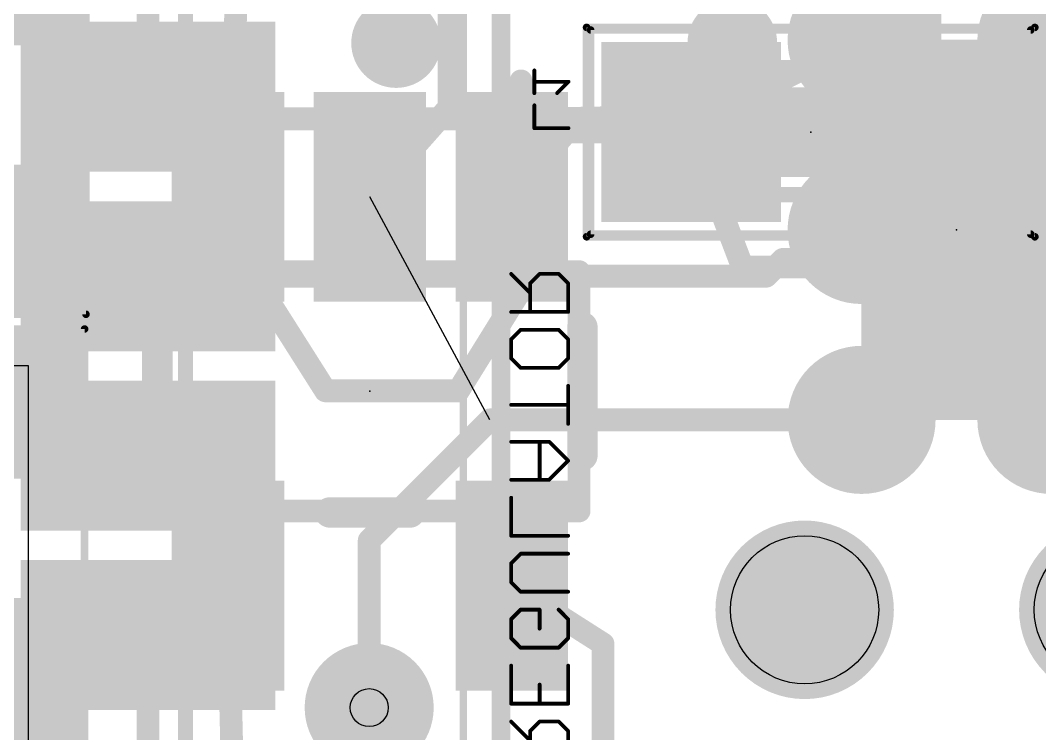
# Model space of a CAD drawing. Extents: x -10.2 to 81, y -3.9 to 69.4.
# Drawn here: x 58.5 to 65.32, y 13.29 to 18.06 of the extents above; entities that cross this region are included whole.
import ezdxf

# ---------------------------------------------------------------- set-up
doc = ezdxf.new("R2010")
doc.units = 0
for name, color, linetype in [('1', 22, 'CONTINUOUS'), ('16', 175, 'CONTINUOUS'), ('18', 82, 'CONTINUOUS'), ('19', 53, 'CONTINUOUS'), ('20', 7, 'CONTINUOUS'), ('21', 253, 'CONTINUOUS'), ('22', 253, 'CONTINUOUS'), ('23', 7, 'CONTINUOUS'), ('24', 7, 'CONTINUOUS'), ('26', 253, 'CONTINUOUS'), ('29', 253, 'CONTINUOUS'), ('30', 253, 'CONTINUOUS'), ('31', 253, 'CONTINUOUS'), ('32', 253, 'CONTINUOUS'), ('36', 253, 'CONTINUOUS'), ('39', 22, 'CONTINUOUS'), ('40', 175, 'CONTINUOUS'), ('41', 22, 'CONTINUOUS'), ('43', 82, 'CONTINUOUS'), ('44', 253, 'CONTINUOUS'), ('51', 253, 'CONTINUOUS'), ('52', 253, 'CONTINUOUS')]:
    doc.layers.add(name, color=color, linetype=linetype)

# ---------------------------------------------------------------- blocks, each defined once
blk = doc.blocks.new('RECT')
blk.add_solid([(-0.5, -0.5), (0.5, -0.5), (-0.5, 0.5), (0.5, 0.5)])
blk = doc.blocks.new('PIE')
at = {"const_width": 0.5}
blk.add_lwpolyline([(0, -0.25, 1), (0, 0.25, 1), (0, -0.25)], format="xyb", dxfattribs=at)
blk = doc.blocks.new('ROUNDV')
at = {"const_width": 0.5}
blk.add_lwpolyline([(0, -0.25, 1), (0, 0.25, 1), (0, -0.25)], format="xyb", dxfattribs=at)

msp = doc.modelspace()

# ---------------------------------------------------------------- linework, layer by layer
at = {"layer": '1', "const_width": 0.1524}
for points in [[(59.353, 18.7469), (59.353, 17.5277)], [(64.1281, 17.9261), (63.0999, 17.4181)], [(59.353, 17.5277), (59.4817, 17.399)], [(62.0014, 17.399), (59.4817, 17.399)], [(63.0999, 17.4181), (62.0014, 17.399)], [(63.9312, 16.4592), (64.1281, 16.6561)], [(63.4893, 16.3469), (63.6016, 16.4592)], [(63.6016, 16.4592), (63.9312, 16.4592)], [(59.353, 16.3469), (63.4893, 16.3469)], [(60.833, 14.5796), (61.6395, 15.3861)], [(61.6395, 15.3861), (64.1281, 15.3861)], [(60.833, 13.462), (60.833, 14.5796)], [(59.353, 13.9469), (59.353, 12.7277)]]:
    msp.add_lwpolyline(points, dxfattribs=at)
at = {"layer": '1', "const_width": 0.0762}
for points in [[(64.145, 17.892, 1), (64.1112, 17.9603)], [(59.38, 17.5546, 1), (59.3261, 17.5007)], [(59.3149, 17.5277, 1), (59.3911, 17.5277)], [(59.4817, 17.4371, 1), (59.4817, 17.3609)], [(59.4548, 17.3721, 1), (59.5086, 17.4259)], [(62.0007, 17.4371, 1), (62.0021, 17.3609)], [(62.0014, 17.3609, 1), (62.0014, 17.4371)], [(63.083, 17.4523, 1), (63.1168, 17.384)], [(63.1005, 17.38, 1), (63.0992, 17.4562)], [(64.155, 16.6292, 1), (64.1011, 16.6831)], [(63.6016, 16.4973, 1), (63.6016, 16.4211)], [(63.6285, 16.4323, 1), (63.5747, 16.4861)], [(63.9042, 16.4861, 1), (63.9581, 16.4323)], [(63.9312, 16.4211, 1), (63.9312, 16.4973)], [(59.353, 16.385, 1), (59.353, 16.3088)], [(63.4623, 16.3738, 1), (63.5162, 16.3199)], [(63.4893, 16.3088, 1), (63.4893, 16.385)], [(61.6395, 15.4242, 1), (61.6395, 15.348)], [(61.6665, 15.3592, 1), (61.6126, 15.4131)], [(64.1281, 15.348, 1), (64.1281, 15.4242)], [(60.8711, 14.5796, 1), (60.7949, 14.5796)], [(60.8061, 14.6065, 1), (60.8599, 14.5527)], [(59.3911, 13.9469, 1), (59.3149, 13.9469)], [(60.7949, 13.462, 1), (60.8711, 13.462)]]:
    msp.add_lwpolyline(points, format="xyb", dxfattribs=at)
at = {"layer": '16'}
for points, const_width in [([(61.3683, 18.858), (61.3683, 17.4766)], 0.1524), ([(64.5851, 18.7919), (64.5851, 17.3132)], 0.1524), ([(59.8877, 16.8774), (59.9639, 18.6624)], 0.1524), ([(61.849, 17.653), (61.849, 17.037)], 0.1524), ([(61.3683, 17.4766), (60.8377, 16.8774)], 0.1524), ([(62.738, 17.0609), (62.9877, 17.3106)], 0.254), ([(62.1524, 17.3106), (61.7877, 16.8774)], 0.1524), ([(62.9877, 17.3106), (62.1524, 17.3106)], 0.1524), ([(62.9877, 17.3106), (62.9877, 17.0223)], 0.1524), ([(63.3312, 16.4084), (62.9877, 17.3106)], 0.1524), ([(64.5851, 17.3132), (64.5877, 17.3106)], 0.1524), ([(61.849, 17.037), (61.7877, 16.8774)], 0.1524), ([(61.849, 17.0073), (61.7877, 16.8774)], 0.1524), ([(61.849, 16.256), (61.849, 17.0073)], 0.1524), ([(60.7827, 16.891), (60.8377, 16.8774)], 0.254), ([(59.9639, 16.4901), (59.8877, 16.8774)], 0.1524), ([(59.9639, 16.4901), (60.5409, 15.5804)], 0.1524), ([(66.1162, 16.4084), (63.3312, 16.4084)], 0.1524), ([(61.4299, 15.5804), (61.849, 16.256)], 0.1524), ([(60.5409, 15.5804), (61.4299, 15.5804)], 0.1524), ([(59.2355, 13.6936), (59.8877, 14.2772)], 0.1524), ([(59.8877, 14.2772), (59.9639, 11.0291)], 0.1524), ([(62.3977, 13.8881), (61.7877, 14.2772)], 0.1524), ([(62.3977, 12.1045), (62.3977, 13.8881)], 0.1524), ([(58.2285, 13.6936), (59.2355, 13.6936)], 0.1524), ([(60.833, 13.462), (60.579, 13.208)], 0.1524)]:
    msp.add_lwpolyline(points, dxfattribs=dict(at, const_width=const_width))
for points, const_width in [([(61.8871, 17.653, 1), (61.8109, 17.653)], 0.0762), ([(61.3968, 17.4513, 1), (61.3398, 17.5018)], 0.0762), ([(61.3302, 17.4766, 1), (61.4064, 17.4766)], 0.0762), ([(63.0326, 17.2657, 1), (62.9428, 17.3555)], 0.127), ([(62.1524, 17.3487, 1), (62.1524, 17.2725)], 0.0762), ([(62.1815, 17.2861, 1), (62.1232, 17.3352)], 0.0762), ([(63.0258, 17.3106, 1), (62.9496, 17.3106)], 0.0762), ([(63.0233, 17.3242, 1), (62.9521, 17.2971)], 0.0762), ([(62.9877, 17.2725, 1), (62.9877, 17.3487)], 0.0762), ([(64.6121, 17.3402, 1), (64.5582, 17.2863)], 0.0762), ([(64.547, 17.3132, 1), (64.6232, 17.3132)], 0.0762), ([(64.5608, 17.2837, 1), (64.6147, 17.3376)], 0.0762), ([(62.6931, 17.1058, 1), (62.7829, 17.016)], 0.127), ([(61.8871, 17.0073, 1), (61.8109, 17.0073)], 0.0762), ([(61.8109, 17.037, 1), (61.8871, 17.037)], 0.0762), ([(61.8846, 17.0234, 1), (61.8134, 17.0507)], 0.0762), ([(61.8835, 16.991, 1), (61.8145, 17.0235)], 0.0762), ([(62.9496, 17.0223, 1), (63.0258, 17.0223)], 0.0762), ([(60.798, 16.9526, 1), (60.7674, 16.8294)], 0.127), ([(60.8224, 16.8157, 1), (60.853, 16.939)], 0.127), ([(59.9251, 16.8847, 1), (59.8503, 16.87)], 0.0762), ([(59.8496, 16.879, 1), (59.9257, 16.8757)], 0.0762), ([(60.8092, 16.9026, 1), (60.8662, 16.8521)], 0.0762), ([(61.7585, 16.9019, 1), (61.8168, 16.8528)], 0.0762), ([(61.7532, 16.8936, 1), (61.8221, 16.8611)], 0.0762), ([(61.7521, 16.891, 1), (61.8232, 16.8637)], 0.0762), ([(59.9961, 16.5105, 1), (59.9317, 16.4697)], 0.0762), ([(59.9265, 16.4828, 1), (60.0013, 16.4975)], 0.0762), ([(63.3312, 16.4465, 1), (63.3312, 16.3703)], 0.0762), ([(63.2956, 16.3948, 1), (63.3668, 16.422)], 0.0762), ([(61.8814, 16.2359, 1), (61.8166, 16.2761)], 0.0762), ([(61.8109, 16.256, 1), (61.8871, 16.256)], 0.0762), ([(60.5409, 15.6185, 1), (60.5409, 15.5423)], 0.0762), ([(60.5087, 15.56, 1), (60.5731, 15.6008)], 0.0762), ([(61.3975, 15.6004, 1), (61.4623, 15.5603)], 0.0762), ([(61.4299, 15.5423, 1), (61.4299, 15.6185)], 0.0762), ([(59.9258, 14.2781, 1), (59.8496, 14.2763)], 0.0762), ([(59.9131, 14.2488, 1), (59.8623, 14.3056)], 0.0762), ([(61.8082, 14.3093, 1), (61.7672, 14.245)], 0.0762), ([(62.4358, 13.8881, 1), (62.3596, 13.8881)], 0.0762), ([(62.3772, 13.856, 1), (62.4182, 13.9203)], 0.0762), ([(59.2101, 13.722, 1), (59.2609, 13.6652)], 0.0762), ([(59.2355, 13.6555, 1), (59.2355, 13.7317)], 0.0762), ([(60.8599, 13.4351, 1), (60.8061, 13.4889)], 0.0762)]:
    msp.add_lwpolyline(points, format="xyb", dxfattribs=dict(at, const_width=const_width))
at = {"layer": '19'}
msp.add_line((61.6395, 15.3861), (60.8377, 16.8774), dxfattribs=at)
at = {"layer": '20'}
for centre in [(63.7471, 14.1161), (65.7791, 14.1161)]:
    msp.add_circle(centre, 0.4955, dxfattribs=at)
at = {"layer": '21', "const_width": 0.127}
msp.add_lwpolyline([(61.7151, 21.6091), (61.7151, 11.7031)], dxfattribs=at)
at = {"layer": '21', "const_width": 0.3}
msp.add_lwpolyline([(61.0131, 17.7561, 1), (61.0131, 18.0561, 1), (61.0131, 17.7561)], format="xyb", dxfattribs=at)
at = {"layer": '22'}
for points, const_width in [([(58.9379, 16.0921), (58.9379, 18.8921)], 0.0508), ([(65.2877, 18.0106), (62.2877, 18.0106)], 0.0508), ([(62.2877, 18.0106), (62.2877, 16.6106)], 0.0508), ([(65.2877, 16.6106), (65.2877, 18.0106)], 0.0508), ([(62.2877, 16.6106), (65.2877, 16.6106)], 0.0508), ([(57.5379, 16.0921), (58.9379, 16.0921)], 0.0508), ([(59.4153, 16.0067), (59.4153, 15.1479)], 0.2032), ([(62.2601, 15.1479), (62.2601, 16.0067)], 0.2032), ([(58.9285, 15.9936), (57.5285, 15.9936)], 0.0508), ([(58.9285, 13.1936), (58.9285, 15.9936)], 0.0508), ([(60.5693, 14.7669), (61.1061, 14.7669)], 0.2032)]:
    msp.add_lwpolyline(points, dxfattribs=dict(at, const_width=const_width))
for points, const_width in [([(62.2877, 18.0233, 1), (62.2877, 17.9979)], 0.0254), ([(62.3004, 18.0106, 1), (62.275, 18.0106)], 0.0254), ([(65.3004, 18.0106, 1), (65.275, 18.0106)], 0.0254), ([(65.2877, 17.9979, 1), (65.2877, 18.0233)], 0.0254), ([(62.2877, 16.6233, 1), (62.2877, 16.5979)], 0.0254), ([(62.275, 16.6106, 1), (62.3004, 16.6106)], 0.0254), ([(65.275, 16.6106, 1), (65.3004, 16.6106)], 0.0254), ([(65.2877, 16.5979, 1), (65.2877, 16.6233)], 0.0254), ([(58.9252, 16.0921, 1), (58.9506, 16.0921)], 0.0254), ([(58.9379, 16.0794, 1), (58.9379, 16.1048)], 0.0254), ([(59.4661, 16.0067, 1), (59.3645, 16.0067)], 0.1016), ([(62.3109, 16.0067, 1), (62.2093, 16.0067)], 0.1016), ([(58.9412, 15.9936, 1), (58.9158, 15.9936)], 0.0254), ([(58.9285, 15.9809, 1), (58.9285, 16.0063)], 0.0254), ([(59.3645, 15.1479, 1), (59.4661, 15.1479)], 0.1016), ([(62.2093, 15.1479, 1), (62.3109, 15.1479)], 0.1016), ([(60.5693, 14.8177, 1), (60.5693, 14.7161)], 0.1016), ([(61.1061, 14.7161, 1), (61.1061, 14.8177)], 0.1016)]:
    msp.add_lwpolyline(points, format="xyb", dxfattribs=dict(at, const_width=const_width))
at = {"layer": '23'}
msp.add_point((64.7631, 16.6561), dxfattribs=at)
at = {"layer": '24'}
for p in [(63.7877, 17.3106), (60.8377, 15.5773)]:
    msp.add_point(p, dxfattribs=at)
at = {"layer": '26', "const_width": 0.0254}
for points in [[(61.9382, 17.5709), (61.9382, 17.7235)], [(62.167, 17.6472), (61.9382, 17.6472)], [(62.0908, 17.5709), (62.167, 17.6472)], [(61.9382, 17.3371), (61.9382, 17.4896)], [(62.167, 17.3371), (61.9382, 17.3371)], [(61.9102, 16.2352), (61.7831, 16.3623)], [(61.9738, 16.3623), (61.9102, 16.2988)], [(62.1009, 16.3623), (61.9738, 16.3623)], [(62.1644, 16.2988), (62.1009, 16.3623)], [(61.9102, 16.2988), (61.9102, 16.1081)], [(62.1644, 16.1081), (62.1644, 16.2988)], [(61.7831, 16.1081), (62.1644, 16.1081)], [(61.7831, 15.9245), (61.8467, 15.9881)], [(61.8467, 15.9881), (62.1009, 15.9881)], [(62.1009, 15.9881), (62.1644, 15.9245)], [(61.7831, 15.7974), (61.7831, 15.9245)], [(62.1644, 15.9245), (62.1644, 15.7974)], [(61.8467, 15.7339), (61.7831, 15.7974)], [(62.1644, 15.7974), (62.1009, 15.7339)], [(62.1009, 15.7339), (61.8467, 15.7339)], [(62.1644, 15.3597), (62.1644, 15.6139)], [(61.7831, 15.4868), (62.1644, 15.4868)], [(62.0373, 15.2397), (61.7831, 15.2397)], [(61.9738, 14.9855), (61.9738, 15.2397)], [(62.1644, 15.1126), (62.0373, 15.2397)], [(62.0373, 14.9855), (62.1644, 15.1126)], [(61.7831, 14.9855), (62.0373, 14.9855)], [(61.7831, 14.6113), (61.7831, 14.8655)], [(62.1644, 14.6113), (61.7831, 14.6113)], [(61.7831, 14.4277), (61.8467, 14.4913)], [(61.8467, 14.4913), (62.1644, 14.4913)], [(61.7831, 14.3006), (61.7831, 14.4277)], [(61.8467, 14.2371), (61.7831, 14.3006)], [(62.1644, 14.2371), (61.8467, 14.2371)], [(61.7831, 14.0535), (61.8467, 14.1171)], [(61.8467, 14.1171), (61.9738, 14.1171)], [(61.9738, 14.1171), (61.9738, 13.99)], [(62.1009, 14.1171), (62.1644, 14.0535)], [(61.7831, 13.9264), (61.7831, 14.0535)], [(62.1644, 14.0535), (62.1644, 13.9264)], [(61.8467, 13.8628), (61.7831, 13.9264)], [(62.1644, 13.9264), (62.1009, 13.8628)], [(62.1009, 13.8628), (61.8467, 13.8628)], [(61.7831, 13.4886), (61.7831, 13.7429)], [(62.1644, 13.7429), (62.1644, 13.4886)], [(61.9738, 13.4886), (61.9738, 13.6158)], [(62.1644, 13.4886), (61.7831, 13.4886)], [(61.9102, 13.2415), (61.7831, 13.3687)], [(61.9738, 13.3687), (61.9102, 13.3051)], [(62.1009, 13.3687), (61.9738, 13.3687)], [(62.1644, 13.3051), (62.1009, 13.3687)], [(61.9102, 13.3051), (61.9102, 13.1144)], [(62.1644, 13.1144), (62.1644, 13.3051)]]:
    msp.add_lwpolyline(points, dxfattribs=at)
at = {"layer": '26', "const_width": 0.0127}
for points in [[(61.9446, 17.7235, 1), (61.9319, 17.7235)], [(61.9382, 17.6536, 1), (61.9382, 17.6409)], [(62.1715, 17.6427, 1), (62.1626, 17.6517)], [(62.167, 17.6409, 1), (62.167, 17.6536)], [(61.9319, 17.5709, 1), (61.9446, 17.5709)], [(62.0863, 17.5754, 1), (62.0953, 17.5665)], [(61.9446, 17.4896, 1), (61.9319, 17.4896)], [(61.9382, 17.3434, 1), (61.9382, 17.3307)], [(61.9319, 17.3371, 1), (61.9446, 17.3371)], [(62.167, 17.3307, 1), (62.167, 17.3434)], [(61.7876, 16.3668, 1), (61.7786, 16.3578)], [(61.9738, 16.3687, 1), (61.9738, 16.356)], [(61.9783, 16.3578, 1), (61.9693, 16.3668)], [(62.1054, 16.3668, 1), (62.0964, 16.3578)], [(62.1009, 16.356, 1), (62.1009, 16.3687)], [(61.9057, 16.3032, 1), (61.9147, 16.2943)], [(61.9166, 16.2988, 1), (61.9039, 16.2988)], [(62.1708, 16.2988, 1), (62.1581, 16.2988)], [(62.16, 16.2943, 1), (62.1689, 16.3032)], [(61.9057, 16.2307, 1), (61.9147, 16.2397)], [(61.7831, 16.1144, 1), (61.7831, 16.1017)], [(61.9039, 16.1081, 1), (61.9166, 16.1081)], [(62.1581, 16.1081, 1), (62.1708, 16.1081)], [(62.1644, 16.1017, 1), (62.1644, 16.1144)], [(61.8467, 15.9944, 1), (61.8467, 15.9817)], [(61.8512, 15.9836, 1), (61.8422, 15.9926)], [(62.1054, 15.9926, 1), (62.0964, 15.9836)], [(62.1009, 15.9817, 1), (62.1009, 15.9944)], [(61.7786, 15.929, 1), (61.7876, 15.9201)], [(61.7895, 15.9245, 1), (61.7768, 15.9245)], [(62.1708, 15.9245, 1), (62.1581, 15.9245)], [(62.16, 15.9201, 1), (62.1689, 15.929)], [(61.7876, 15.8019, 1), (61.7786, 15.7929)], [(61.7768, 15.7974, 1), (61.7895, 15.7974)], [(62.1581, 15.7974, 1), (62.1708, 15.7974)], [(62.1689, 15.7929, 1), (62.16, 15.8019)], [(61.8467, 15.7402, 1), (61.8467, 15.7275)], [(61.8422, 15.7294, 1), (61.8512, 15.7384)], [(62.0964, 15.7384, 1), (62.1054, 15.7294)], [(62.1009, 15.7275, 1), (62.1009, 15.7402)], [(62.1708, 15.6139, 1), (62.1581, 15.6139)], [(61.7831, 15.4931, 1), (61.7831, 15.4804)], [(62.1644, 15.4804, 1), (62.1644, 15.4931)], [(62.1581, 15.3597, 1), (62.1708, 15.3597)], [(61.7831, 15.246, 1), (61.7831, 15.2333)], [(61.9801, 15.2397, 1), (61.9674, 15.2397)], [(62.0418, 15.2442, 1), (62.0328, 15.2352)], [(62.0373, 15.2333, 1), (62.0373, 15.246)], [(62.1689, 15.1081, 1), (62.16, 15.1171)], [(62.16, 15.1081, 1), (62.1689, 15.1171)], [(61.7831, 14.9918, 1), (61.7831, 14.9791)], [(61.9674, 14.9855, 1), (61.9801, 14.9855)], [(62.0328, 14.99, 1), (62.0418, 14.981)], [(62.0373, 14.9791, 1), (62.0373, 14.9918)], [(61.7895, 14.8655, 1), (61.7768, 14.8655)], [(61.7831, 14.6176, 1), (61.7831, 14.6049)], [(61.7768, 14.6113, 1), (61.7895, 14.6113)], [(62.1644, 14.6049, 1), (62.1644, 14.6176)], [(61.8467, 14.4976, 1), (61.8467, 14.4849)], [(61.8512, 14.4868, 1), (61.8422, 14.4958)], [(62.1644, 14.4849, 1), (62.1644, 14.4976)], [(61.7786, 14.4322, 1), (61.7876, 14.4232)], [(61.7895, 14.4277, 1), (61.7768, 14.4277)], [(61.7876, 14.3051, 1), (61.7786, 14.2961)], [(61.7768, 14.3006, 1), (61.7895, 14.3006)], [(61.8467, 14.2434, 1), (61.8467, 14.2307)], [(61.8422, 14.2326, 1), (61.8512, 14.2415)], [(62.1644, 14.2307, 1), (62.1644, 14.2434)], [(61.8467, 14.1234, 1), (61.8467, 14.1107)], [(61.8512, 14.1126, 1), (61.8422, 14.1216)], [(61.9801, 14.1171, 1), (61.9674, 14.1171)], [(61.9738, 14.1107, 1), (61.9738, 14.1234)], [(62.1054, 14.1216, 1), (62.0964, 14.1126)], [(61.7786, 14.058, 1), (61.7876, 14.049)], [(61.7895, 14.0535, 1), (61.7768, 14.0535)], [(62.1708, 14.0535, 1), (62.1581, 14.0535)], [(62.16, 14.049, 1), (62.1689, 14.058)], [(61.9674, 13.99, 1), (61.9801, 13.99)], [(61.7876, 13.9309, 1), (61.7786, 13.9219)], [(61.7768, 13.9264, 1), (61.7895, 13.9264)], [(62.1581, 13.9264, 1), (62.1708, 13.9264)], [(62.1689, 13.9219, 1), (62.16, 13.9309)], [(61.8467, 13.8692, 1), (61.8467, 13.8565)], [(61.8422, 13.8584, 1), (61.8512, 13.8673)], [(62.0964, 13.8673, 1), (62.1054, 13.8584)], [(62.1009, 13.8565, 1), (62.1009, 13.8692)], [(61.7895, 13.7429, 1), (61.7768, 13.7429)], [(62.1708, 13.7429, 1), (62.1581, 13.7429)], [(61.9801, 13.6158, 1), (61.9674, 13.6158)], [(61.7831, 13.495, 1), (61.7831, 13.4823)], [(61.7768, 13.4886, 1), (61.7895, 13.4886)], [(61.9674, 13.4886, 1), (61.9801, 13.4886)], [(62.1581, 13.4886, 1), (62.1708, 13.4886)], [(62.1644, 13.4823, 1), (62.1644, 13.495)], [(61.7876, 13.3731, 1), (61.7786, 13.3642)], [(61.9738, 13.375, 1), (61.9738, 13.3623)], [(61.9783, 13.3642, 1), (61.9693, 13.3731)], [(62.1054, 13.3731, 1), (62.0964, 13.3642)], [(62.1009, 13.3623, 1), (62.1009, 13.375)], [(61.9057, 13.3096, 1), (61.9147, 13.3006)], [(61.9166, 13.3051, 1), (61.9039, 13.3051)], [(62.1708, 13.3051, 1), (62.1581, 13.3051)], [(62.16, 13.3006, 1), (62.1689, 13.3096)]]:
    msp.add_lwpolyline(points, format="xyb", dxfattribs=at)
at = {"layer": '29', "const_width": 0.5971}
for points in [[(63.7471, 13.8176, 1), (63.7471, 14.4147, 1), (63.7471, 13.8176)], [(65.7791, 13.8176, 1), (65.7791, 14.4147, 1), (65.7791, 13.8176)]]:
    msp.add_lwpolyline(points, format="xyb", dxfattribs=at)
at = {"layer": '30', "const_width": 0.5971}
for points in [[(63.7471, 13.8176, 1), (63.7471, 14.4147, 1), (63.7471, 13.8176)], [(65.7791, 13.8176, 1), (65.7791, 14.4147, 1), (65.7791, 13.8176)]]:
    msp.add_lwpolyline(points, format="xyb", dxfattribs=at)
at = {"layer": '39', "const_width": 0.05}
msp.add_lwpolyline([(61.4631, 11.4561), (61.4631, 21.8561)], dxfattribs=at)
at = {"layer": '40', "const_width": 0.0508}
for points in [[(65.2607, 17.9936), (62.3147, 17.9936)], [(62.3147, 17.9936), (62.3147, 16.6276)], [(65.2607, 16.6276), (65.2607, 17.9936)], [(62.3147, 16.6276), (65.2607, 16.6276)]]:
    msp.add_lwpolyline(points, dxfattribs=at)
at = {"layer": '40', "const_width": 0.0254}
for points in [[(62.3147, 18.0063, 1), (62.3147, 17.9809)], [(62.3274, 17.9936, 1), (62.302, 17.9936)], [(65.2734, 17.9936, 1), (65.248, 17.9936)], [(65.2607, 17.9809, 1), (65.2607, 18.0063)], [(62.3147, 16.6403, 1), (62.3147, 16.6149)], [(65.2607, 16.6149, 1), (65.2607, 16.6403)], [(62.302, 16.6276, 1), (62.3274, 16.6276)], [(65.248, 16.6276, 1), (65.2734, 16.6276)]]:
    msp.add_lwpolyline(points, format="xyb", dxfattribs=at)
at = {"layer": '41'}
for p, q in [((58.553, 15.7469), (56.853, 15.7469)), ((58.553, 9.8969), (58.553, 15.7469))]:
    msp.add_line(p, q, dxfattribs=at)
at = {"layer": '44'}
msp.add_circle((60.833, 13.462), 0.127, dxfattribs=at)
at = {"layer": '51'}
for points, const_width in [([(61.7151, 11.7031), (61.7151, 21.6091)], 0.127), ([(59.603, 20.6469), (59.603, 10.7469)], 0.1), ([(59.603, 17.9469), (58.603, 17.9469)], 0.1), ([(58.603, 17.9469), (58.603, 17.1469)], 0.1), ([(58.603, 17.1469), (59.603, 17.1469)], 0.1), ([(59.603, 16.7469), (58.603, 16.7469)], 0.1), ([(58.603, 16.7469), (58.603, 15.9469)], 0.1), ([(58.603, 15.9469), (59.603, 15.9469)], 0.1), ([(59.603, 15.5469), (58.603, 15.5469)], 0.1), ([(58.603, 15.5469), (58.603, 14.7469)], 0.1), ([(58.603, 14.7469), (59.603, 14.7469)], 0.1), ([(59.603, 14.3469), (58.603, 14.3469)], 0.1), ([(58.603, 14.3469), (58.603, 13.5469)], 0.1), ([(58.603, 13.5469), (59.603, 13.5469)], 0.1)]:
    msp.add_lwpolyline(points, dxfattribs=dict(at, const_width=const_width))
for points, const_width in [([(63.2631, 17.7561, 1), (63.2631, 18.0561, 1), (63.2631, 17.7561)], 0.3), ([(58.603, 17.9719, 1), (58.603, 17.9219)], 0.05), ([(58.628, 17.9469, 1), (58.578, 17.9469)], 0.05), ([(59.603, 17.9219, 1), (59.603, 17.9719)], 0.05), ([(59.603, 17.8469, 0.4142), (59.303, 17.5469)], 0.1), ([(59.603, 17.8219, 1), (59.603, 17.8719)], 0.05), ([(59.303, 17.5469, 0.4142), (59.603, 17.2469)], 0.1), ([(59.328, 17.5469, 1), (59.278, 17.5469)], 0.05), ([(59.278, 17.5469, 1), (59.328, 17.5469)], 0.05), ([(59.603, 17.2219, 1), (59.603, 17.2719)], 0.05), ([(58.603, 17.1719, 1), (58.603, 17.1219)], 0.05), ([(59.603, 17.1219, 1), (59.603, 17.1719)], 0.05), ([(58.578, 17.1469, 1), (58.628, 17.1469)], 0.05), ([(58.603, 16.7719, 1), (58.603, 16.7219)], 0.05), ([(58.628, 16.7469, 1), (58.578, 16.7469)], 0.05), ([(59.603, 16.7219, 1), (59.603, 16.7719)], 0.05), ([(59.603, 16.6469, 0.4142), (59.303, 16.3469)], 0.1), ([(59.603, 16.6219, 1), (59.603, 16.6719)], 0.05), ([(59.303, 16.3469, 0.4142), (59.603, 16.0469)], 0.1), ([(59.328, 16.3469, 1), (59.278, 16.3469)], 0.05), ([(59.278, 16.3469, 1), (59.328, 16.3469)], 0.05), ([(59.603, 16.0219, 1), (59.603, 16.0719)], 0.05), ([(58.603, 15.9719, 1), (58.603, 15.9219)], 0.05), ([(58.578, 15.9469, 1), (58.628, 15.9469)], 0.05), ([(59.603, 15.9219, 1), (59.603, 15.9719)], 0.05), ([(58.603, 15.5719, 1), (58.603, 15.5219)], 0.05), ([(58.628, 15.5469, 1), (58.578, 15.5469)], 0.05), ([(59.603, 15.5219, 1), (59.603, 15.5719)], 0.05), ([(59.603, 15.4469, 0.4142), (59.303, 15.1469)], 0.1), ([(59.603, 15.4219, 1), (59.603, 15.4719)], 0.05), ([(59.303, 15.1469, 0.4142), (59.603, 14.8469)], 0.1), ([(59.328, 15.1469, 1), (59.278, 15.1469)], 0.05), ([(59.278, 15.1469, 1), (59.328, 15.1469)], 0.05), ([(59.603, 14.8219, 1), (59.603, 14.8719)], 0.05), ([(58.603, 14.7719, 1), (58.603, 14.7219)], 0.05), ([(58.578, 14.7469, 1), (58.628, 14.7469)], 0.05), ([(59.603, 14.7219, 1), (59.603, 14.7719)], 0.05), ([(58.603, 14.3719, 1), (58.603, 14.3219)], 0.05), ([(58.628, 14.3469, 1), (58.578, 14.3469)], 0.05), ([(59.603, 14.3219, 1), (59.603, 14.3719)], 0.05), ([(59.603, 14.2469, 0.4142), (59.303, 13.9469)], 0.1), ([(59.603, 14.2219, 1), (59.603, 14.2719)], 0.05), ([(59.303, 13.9469, 0.4142), (59.603, 13.6469)], 0.1), ([(59.328, 13.9469, 1), (59.278, 13.9469)], 0.05), ([(59.278, 13.9469, 1), (59.328, 13.9469)], 0.05), ([(59.603, 13.6219, 1), (59.603, 13.6719)], 0.05), ([(58.603, 13.5719, 1), (58.603, 13.5219)], 0.05), ([(59.603, 13.5219, 1), (59.603, 13.5719)], 0.05), ([(58.578, 13.5469, 1), (58.628, 13.5469)], 0.05)]:
    msp.add_lwpolyline(points, format="xyb", dxfattribs=dict(at, const_width=const_width))
at = {"layer": '52'}
for points, const_width in [([(64.1437, 17.7426), (63.4317, 17.7426)], 0.1016), ([(64.1437, 16.8916), (63.4317, 16.8916)], 0.1016), ([(62.2377, 16.3773), (59.4377, 16.3773)], 0.1524), ([(59.4377, 14.7773), (59.4377, 16.3773)], 0.1524), ([(62.2377, 14.7773), (62.2377, 16.3773)], 0.1524), ([(59.4377, 14.7773), (62.2377, 14.7773)], 0.1524)]:
    msp.add_lwpolyline(points, dxfattribs=dict(at, const_width=const_width))
for points, const_width in [([(63.4317, 17.768, 1), (63.4317, 17.7172)], 0.0508), ([(64.1437, 17.7172, 1), (64.1437, 17.768)], 0.0508), ([(63.4317, 16.917, 1), (63.4317, 16.8662)], 0.0508), ([(64.1437, 16.8662, 1), (64.1437, 16.917)], 0.0508), ([(59.4377, 16.4154, 1), (59.4377, 16.3392)], 0.0762), ([(59.4758, 16.3773, 1), (59.3996, 16.3773)], 0.0762), ([(62.2758, 16.3773, 1), (62.1996, 16.3773)], 0.0762), ([(62.2377, 16.3392, 1), (62.2377, 16.4154)], 0.0762), ([(59.4377, 14.8154, 1), (59.4377, 14.7392)], 0.0762), ([(59.3996, 14.7773, 1), (59.4758, 14.7773)], 0.0762), ([(62.1996, 14.7773, 1), (62.2758, 14.7773)], 0.0762), ([(62.2377, 14.7392, 1), (62.2377, 14.8154)], 0.0762)]:
    msp.add_lwpolyline(points, format="xyb", dxfattribs=dict(at, const_width=const_width))

# ---------------------------------------------------------------- block references
at = {"layer": '1', "xscale": 0.787, "yscale": 0.787}
for p in [(64.1281, 17.9261), (65.3981, 17.9261), (64.1281, 16.6561), (65.3981, 16.6561), (64.1281, 15.3861), (65.3981, 15.3861)]:
    msp.add_blockref('PIE', p, dxfattribs=at)
at = {"layer": '1', "xscale": 1.5, "yscale": 0.8, "rotation": 180}
for p in [(59.353, 17.5469), (59.353, 16.3469), (59.353, 15.1469), (59.353, 13.9469)]:
    msp.add_blockref('RECT', p, dxfattribs=at)
at = {"layer": '16', "xscale": 0.8, "yscale": 1.2}
for p, rotation in [((58.2379, 18.3921), 90), ((58.2379, 16.5921), 90), ((58.2285, 15.4936), 270), ((58.2285, 13.6936), 270)]:
    msp.add_blockref('RECT', p, dxfattribs=dict(at, rotation=rotation))
at = {"layer": '16', "rotation": 180}
for p in [(62.9877, 17.3106), (64.5877, 17.3106)]:
    msp.add_blockref('RECT', p, dxfattribs=at)
at = {"layer": '16', "xscale": 0.55, "yscale": 1.2}
for p in [(59.8877, 16.8774), (60.8377, 16.8774), (61.7877, 16.8774), (59.8877, 14.2772), (61.7877, 14.2772)]:
    msp.add_blockref('RECT', p, dxfattribs=at)
at = {"layer": '18', "xscale": 0.6604, "yscale": 0.6604}
msp.add_blockref('ROUNDV', (60.833, 13.462), dxfattribs=at)
msp.add_blockref('ROUNDV', (60.833, 13.462), dxfattribs=at)
at = {"layer": '29'}
for name, p, xscale, yscale in [('PIE', (64.1281, 17.9261), 0.9902, 0.9902), ('PIE', (65.3981, 17.9261), 0.9902, 0.9902), ('PIE', (64.1281, 16.6561), 0.9902, 0.9902), ('PIE', (65.3981, 16.6561), 0.9902, 0.9902), ('PIE', (64.1281, 15.3861), 0.9902, 0.9902), ('PIE', (65.3981, 15.3861), 0.9902, 0.9902), ('ROUNDV', (60.833, 13.462), 0.8636, 0.8636)]:
    msp.add_blockref(name, p, dxfattribs=dict(at, xscale=xscale, yscale=yscale))
at = {"layer": '29', "xscale": 1.7032, "yscale": 1.0032, "rotation": 180}
for p in [(59.353, 17.5469), (59.353, 16.3469), (59.353, 15.1469), (59.353, 13.9469)]:
    msp.add_blockref('RECT', p, dxfattribs=at)
at = {"layer": '30'}
for p, xscale, yscale, rotation in [((58.2379, 18.3921), 1.0032, 1.4032, 90), ((62.9877, 17.3106), 1.2032, 1.2032, 180), ((64.5877, 17.3106), 1.2032, 1.2032, 180), ((58.2379, 16.5921), 1.0032, 1.4032, 90), ((58.2285, 15.4936), 1.0032, 1.4032, 270), ((58.2285, 13.6936), 1.0032, 1.4032, 270)]:
    msp.add_blockref('RECT', p, dxfattribs=dict(at, xscale=xscale, yscale=yscale, rotation=rotation))
for name, p, xscale, yscale in [('RECT', (59.8877, 16.8774), 0.7532, 1.4032), ('RECT', (60.8377, 16.8774), 0.7532, 1.4032), ('RECT', (61.7877, 16.8774), 0.7532, 1.4032), ('RECT', (59.8877, 14.2772), 0.7532, 1.4032), ('RECT', (61.7877, 14.2772), 0.7532, 1.4032), ('ROUNDV', (60.833, 13.462), 0.8636, 0.8636)]:
    msp.add_blockref(name, p, dxfattribs=dict(at, xscale=xscale, yscale=yscale))
at = {"layer": '31', "xscale": 1.5, "yscale": 0.8, "rotation": 180}
for p in [(59.353, 17.5469), (59.353, 16.3469), (59.353, 15.1469), (59.353, 13.9469)]:
    msp.add_blockref('RECT', p, dxfattribs=at)
at = {"layer": '32', "xscale": 0.8, "yscale": 1.2}
for p, rotation in [((58.2379, 18.3921), 90), ((58.2379, 16.5921), 90), ((58.2285, 15.4936), 270), ((58.2285, 13.6936), 270)]:
    msp.add_blockref('RECT', p, dxfattribs=dict(at, rotation=rotation))
at = {"layer": '32', "rotation": 180}
for p in [(62.9877, 17.3106), (64.5877, 17.3106)]:
    msp.add_blockref('RECT', p, dxfattribs=at)
at = {"layer": '32', "xscale": 0.55, "yscale": 1.2}
for p in [(59.8877, 16.8774), (60.8377, 16.8774), (61.7877, 16.8774), (59.8877, 14.2772), (61.7877, 14.2772)]:
    msp.add_blockref('RECT', p, dxfattribs=at)
at = {"layer": '36', "xscale": 0.3998, "yscale": 0.6, "rotation": 180}
msp.add_blockref('RECT', (63.7877, 17.3106), dxfattribs=at)
at = {"layer": '41', "xscale": 2.5416, "yscale": 1.2708, "rotation": 270}
msp.add_blockref('RECT', (64.7627, 16.6569), dxfattribs=at)
at = {"layer": '43', "xscale": 2.5413, "yscale": 1.2707, "rotation": 270}
msp.add_blockref('RECT', (64.7627, 16.6568), dxfattribs=at)
at = {"layer": '52', "xscale": 0.5001, "yscale": 0.95, "rotation": 180}
for p in [(63.2075, 17.3157), (64.3759, 17.3157)]:
    msp.add_blockref('RECT', p, dxfattribs=at)
at = {"layer": '52', "xscale": 0.5, "yscale": 0.65}
for p in [(59.8877, 16.7523), (60.8377, 16.7523), (61.7877, 16.7523), (59.8877, 14.4023), (61.7877, 14.4023)]:
    msp.add_blockref('RECT', p, dxfattribs=at)

doc.saveas('drawing.dxf')
